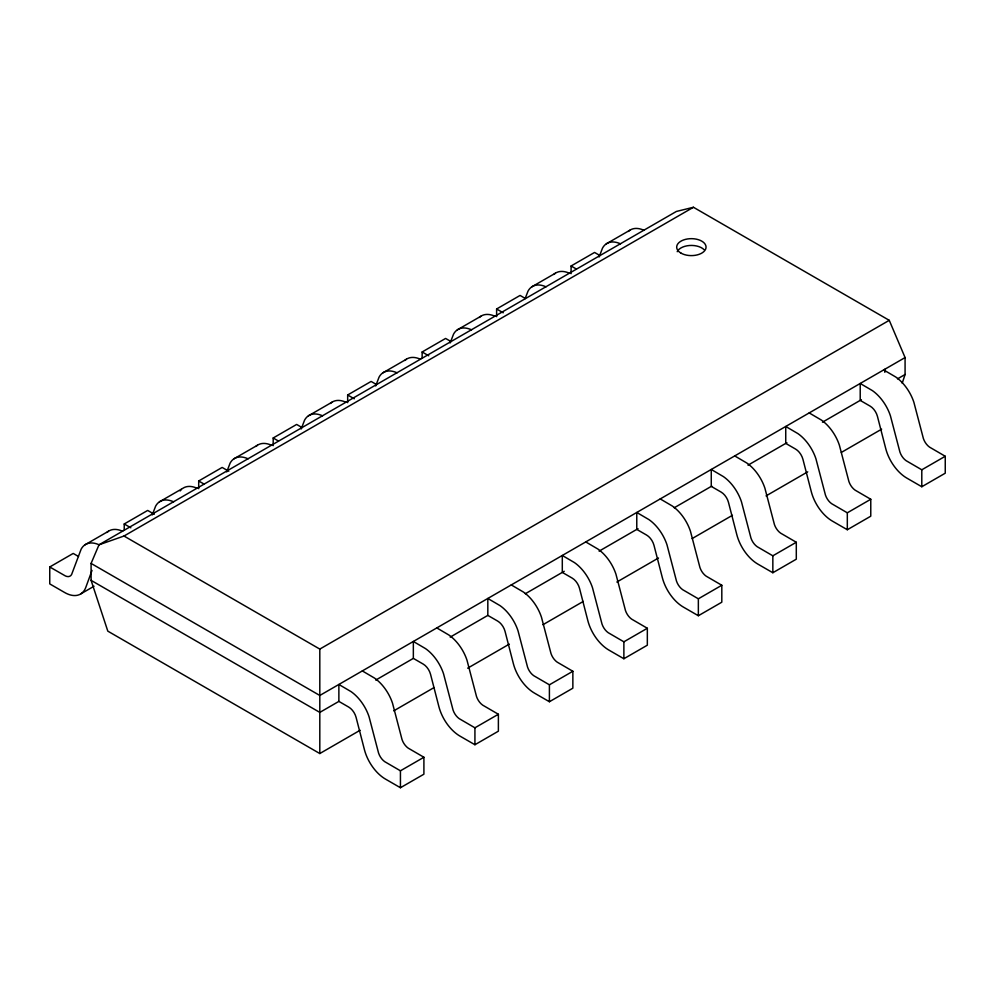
<?xml version="1.0" encoding="UTF-8"?>
<svg xmlns="http://www.w3.org/2000/svg" width="995" height="995" viewBox="0 0 995 995"><rect width="100%" height="100%" fill="white"/><g stroke="black" fill="none" stroke-linecap="round" stroke-linejoin="round"><path stroke-width="1.49" d="M902.216 383.199L905.077 374.493L905.077 357.566L889.256 320.328L693.44 207.271L676.364 211.462L99.002 544.8L91.092 563.419L91.092 580.359L107.808 631.141L319.805 753.538L360.128 730.255M92.013 570.433L85.757 587.498A31.678 18.296 60 0 1 64.65 592.51L49.75 583.903L49.75 566.976L73.207 553.431L78.493 556.491M152.26 514.925L155.606 506.194A31.778 18.345 60 0 1 173.627 501.828M226.748 471.928L230.081 463.185A31.778 18.345 60 0 1 248.103 458.832M301.224 428.932L304.557 420.188A31.778 18.345 60 0 1 322.591 415.835M375.7 385.936L379.033 377.192A31.778 18.345 60 0 1 397.067 372.826M450.175 342.927L453.521 334.196A31.778 18.345 60 0 1 471.543 329.83M525.173 298.512L527.997 291.187A31.778 18.345 60 0 1 546.019 286.834M599.139 256.934L602.472 248.19A31.778 18.345 60 0 1 620.507 243.837M84.985 544.812L108.443 531.268M159.461 501.816L182.918 488.271A31.778 18.345 60 0 1 197.085 488.284M233.949 458.807L257.406 445.275M308.425 415.81L331.882 402.266M382.901 372.814L406.358 359.27M457.377 329.818L480.834 316.273M531.852 286.809L555.322 273.264M606.341 243.812L629.798 230.268M124.226 530.136L124.226 523.979L147.683 510.435L154.287 514.253M198.701 488.682L198.701 480.983L222.159 467.439L228.763 471.244M273.19 445.673L273.19 437.987L296.647 424.442L301.92 427.489M347.665 402.676L347.665 394.978L371.123 381.433L376.396 384.48M422.141 358.138L422.141 351.981L445.598 338.437L450.884 341.484M496.617 316.671L496.617 308.985L520.074 295.44L525.36 298.488M571.093 273.675L571.093 265.988L594.562 252.444L599.836 255.491M99.002 544.8L123.989 536.031L693.44 207.271M81.018 593.754L94.052 586.229M123.989 536.031L319.805 649.088L889.256 320.328M905.077 357.566L319.805 695.468L91.092 563.419M362.329 670.928L374.493 678.068A31.778 18.345 60 0 1 392.527 703.241L402.03 739.534A10.92 6.306 60 0 0 408.211 748.14L423.907 757.257L423.907 774.197L400.438 787.729L385.55 779.135A31.678 18.296 60 0 1 364.444 749.745L356.086 717.358A11.02 6.356 60 0 0 348.735 707.097L338.872 701.4L319.805 712.395L91.092 580.359M375.749 680.095L413.348 658.391L423.211 664.088A11.02 6.356 60 0 1 430.561 674.361L438.919 706.748A31.678 18.296 60 0 0 460.026 736.138L474.926 744.733L498.383 731.188L498.383 714.261L482.699 705.144A10.92 6.306 60 0 1 476.518 696.525L467.003 660.245A31.778 18.345 60 0 0 448.981 635.071L436.805 627.92M450.213 637.111L487.774 615.42M525.335 593.741L564.24 571.279M599.114 551.143L638.019 528.681M674.237 507.773L711.786 486.095M748.004 465.175L786.908 442.725M822.455 422.203L861.384 399.716M897.49 378.871L905.077 374.493M393.734 710.853L434.056 687.57M467.662 668.18L509.328 644.113M542.922 624.723L583.257 601.44M616.85 582.038L658.516 557.984M692.122 538.581L732.444 515.298M766.05 495.896L807.716 471.841M841.322 452.439L881.645 429.168M338.872 701.4L338.872 684.473L351.036 691.612A31.778 18.345 60 0 1 369.07 716.786L378.573 753.078A10.92 6.306 60 0 0 384.754 761.685L400.438 770.802L423.907 757.257M413.348 658.391L413.348 641.464L425.524 648.616A31.778 18.345 60 0 1 443.546 673.789L453.061 710.069A10.92 6.306 60 0 0 459.242 718.676L474.926 727.805L498.383 714.261M549.402 684.809L572.859 671.264L572.859 688.192L549.402 701.736L534.502 693.129A31.678 18.296 60 0 1 513.395 663.752L505.05 631.365A11.02 6.356 60 0 0 497.687 621.091L487.824 615.395L487.824 598.468L500 605.607A31.778 18.345 60 0 1 518.022 630.793L527.537 667.073A10.92 6.306 60 0 0 533.718 675.68L549.402 684.809L549.402 701.736M623.877 641.812L647.335 628.268L647.335 645.195L623.877 658.74L608.977 650.133A31.678 18.296 60 0 1 587.871 620.756L579.525 588.356A11.02 6.356 60 0 0 572.175 578.095L562.299 572.399L562.299 555.471L574.476 562.61A31.778 18.345 60 0 1 592.51 587.784L602.012 624.076A10.92 6.306 60 0 0 608.194 632.683L623.877 641.812L623.877 658.74M698.353 598.803L721.81 585.259L721.81 602.199L698.353 615.731L683.465 607.137A31.678 18.296 60 0 1 662.359 577.747L654.001 545.36A11.02 6.356 60 0 0 646.65 535.099L636.775 529.402L636.775 512.462L648.951 519.614A31.778 18.345 60 0 1 666.986 544.787L676.488 581.08A10.92 6.306 60 0 0 682.669 589.687L698.353 598.803L698.353 615.731M772.841 555.807L796.298 542.263L796.298 559.19L772.841 572.734L757.941 564.14A31.678 18.296 60 0 1 736.835 534.75L728.477 502.363A11.02 6.356 60 0 0 721.126 492.09L711.263 486.393L711.263 469.466L723.427 476.617A31.778 18.345 60 0 1 741.462 501.791L750.964 538.071A10.92 6.306 60 0 0 757.145 546.678L772.841 555.807L772.841 572.734M847.317 512.811L870.774 499.266L870.774 516.194L847.317 529.738L832.417 521.131A31.678 18.296 60 0 1 811.311 491.754L802.953 459.367A11.02 6.356 60 0 0 795.602 449.093L785.739 443.397L785.739 426.469L797.915 433.609A31.778 18.345 60 0 1 815.937 458.794L825.452 495.075A10.92 6.306 60 0 0 831.633 503.681L847.317 512.811L847.317 529.738M921.793 469.802L945.25 456.27L945.25 473.197L921.793 486.742L906.893 478.135A31.678 18.296 60 0 1 885.786 448.757L877.441 416.358A11.02 6.356 60 0 0 870.078 406.097L860.215 400.4L860.215 383.473L872.391 390.612A31.778 18.345 60 0 1 890.413 415.786L899.928 452.078A10.92 6.306 60 0 0 906.109 460.685L921.793 469.802L921.793 486.742M883.672 369.929L895.848 377.068A31.778 18.345 60 0 1 913.87 402.241L923.385 438.534A10.92 6.306 60 0 0 929.566 447.141L945.25 456.27M571.093 265.988L576.379 269.036M809.196 412.925L821.372 420.064A31.778 18.345 60 0 1 839.394 445.25L848.909 481.53A10.92 6.306 60 0 0 855.091 490.137L870.774 499.266M496.617 308.985L503.221 312.791M734.72 455.921L746.897 463.073A31.778 18.345 60 0 1 764.919 488.246L774.421 524.527A10.92 6.306 60 0 0 780.602 533.133L796.298 542.263M422.141 351.981L428.745 355.787M660.232 498.93L672.409 506.069A31.778 18.345 60 0 1 690.443 531.243L699.945 567.536A10.92 6.306 60 0 0 706.127 576.142L721.81 585.259M347.665 394.978L354.27 398.796M585.756 541.927L597.933 549.066A31.778 18.345 60 0 1 615.967 574.239L625.469 610.532A10.92 6.306 60 0 0 631.651 619.139L647.335 628.268M273.19 437.987L278.463 441.034M511.281 584.923L523.457 592.062A31.778 18.345 60 0 1 541.479 617.248L550.994 653.528A10.92 6.306 60 0 0 557.175 662.135L572.859 671.264M198.701 480.983L203.987 484.03M124.226 523.979L130.83 527.785M49.75 566.976L65.434 575.968A10.92 6.306 60 0 0 71.615 574.501L81.13 549.19A31.778 18.345 60 0 1 99.152 544.825M884.841 369.244L884.841 372.329M474.926 727.805L474.926 744.733M400.438 770.802L400.438 787.729M319.805 649.088L319.805 753.538M677.197 251.71A14.676 8.47 0 0 1 689.46 245.504A14.676 8.47 0 0 1 704.087 249.67M330.402 403.46A31.778 18.345 60 0 1 346.049 402.291M404.878 360.464A31.778 18.345 60 0 1 420.524 359.282M255.926 446.456A31.778 18.345 60 0 1 271.573 445.287M479.354 317.455A31.778 18.345 60 0 1 495 316.286M106.962 532.462A31.778 18.345 60 0 1 122.609 531.28M180.145 490.921A31.778 18.345 60 0 1 181.438 489.453M553.829 274.458A31.778 18.345 60 0 1 569.476 273.289M628.318 231.462A31.778 18.345 60 0 1 643.964 230.293M680.99 253.128A14.676 8.47 0 0 0 705.554 249.322A14.676 8.47 0 0 0 687.57 238.949A14.676 8.47 0 0 0 680.99 253.128"/></g></svg>
